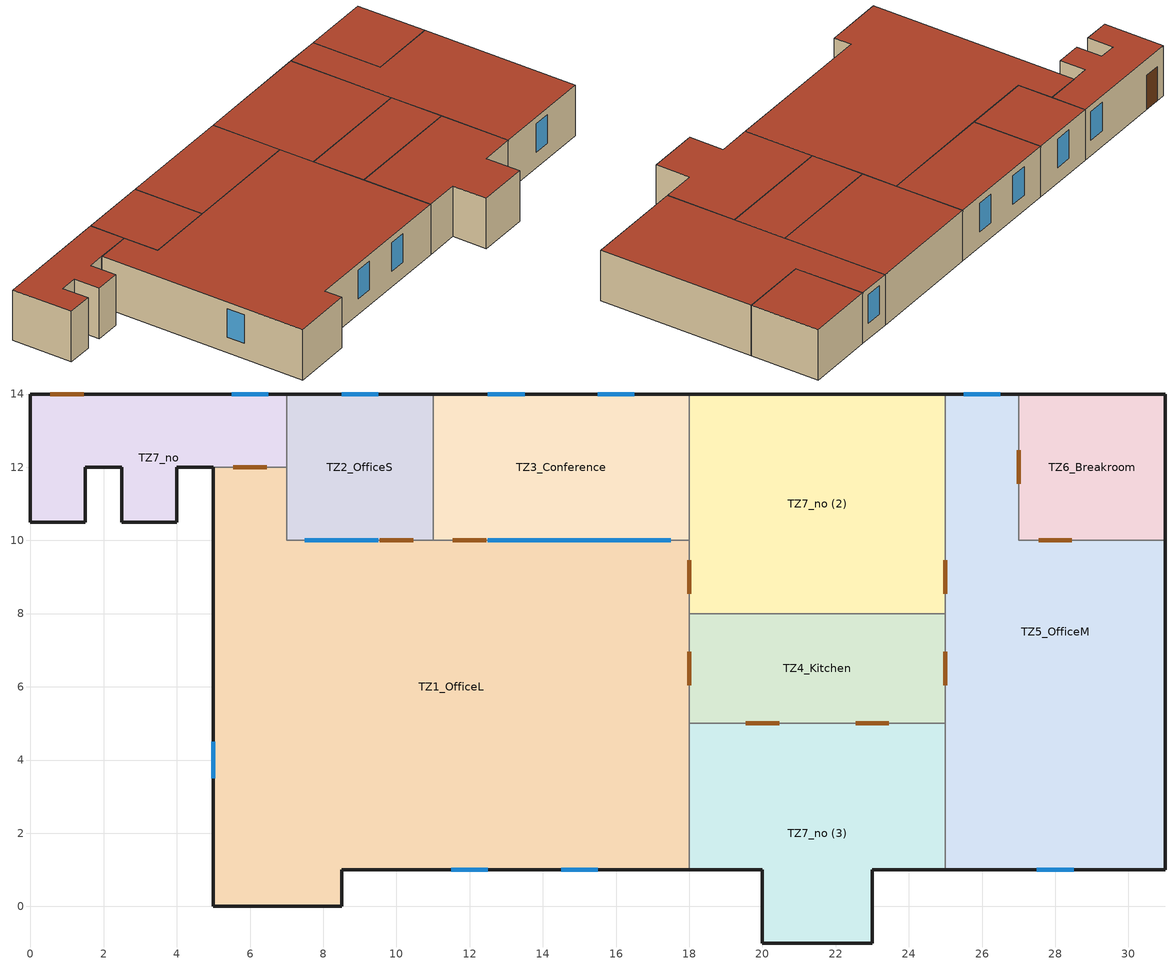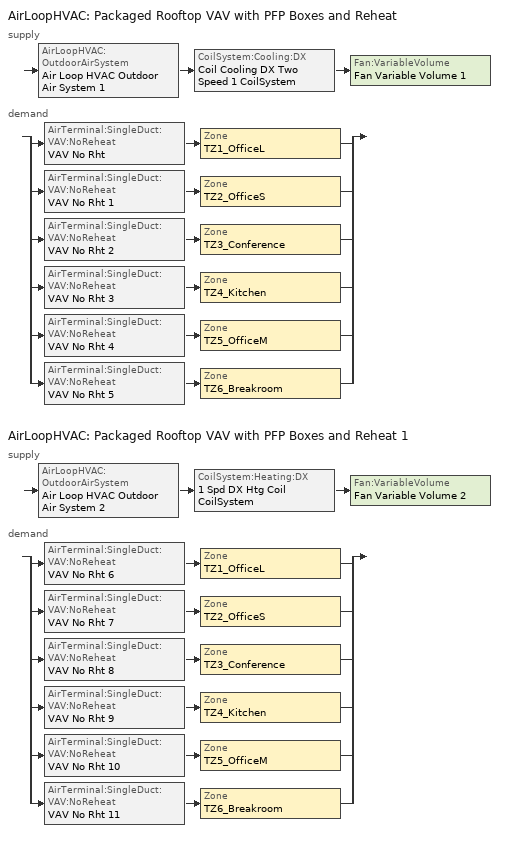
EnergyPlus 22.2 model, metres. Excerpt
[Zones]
TZ1_OfficeL
 floor ground (ExtSlabCarpet 4in ClimateZone 1-8): 5,0 5,12 7,12 7,10 11,10 18,10 18,8 18,5 18,1 8.5,1 8.5,0 z0
 wall outside (ASHRAE 189.1-2009 ExtWall Mass ClimateZone 1): 5,12 5,0 8.5,0 8.5,1 18,1 z0:3
 wall to TZ7_no (Interior Wall): 7,12 5,12 z0:3
 wall to TZ2_OfficeS (Interior Wall): 11,10 7,10 7,12 z0:3
 wall to TZ3_Conference (Interior Wall): 18,10 11,10 z0:3
 wall to TZ7_no (2) (Interior Wall): 18,8 18,10 z0:3
 wall to TZ4_Kitchen (Interior Wall): 18,5 18,8 z0:3
 wall to TZ7_no (3) (Interior Wall): 18,1 18,5 z0:3
 window (ASHRAE 189.1-2009 ExtWindow ClimateZone 1): 5,4.5 5,3.5 / 14.5,1 15.5,1 / 11.5,1 12.5,1 z0.91:2.61
 window inside (Interior Window): 9.5,10 7.5,10 / 17.5,10 12.5,10 z0.01:2.01
 door inside (Interior Door): 6.46,12 5.54,12 / 10.46,10 9.54,10 / 12.46,10 11.54,10 / 18,8.54 18,9.46 / 18,6.04 18,6.96 z0:2.03
 roof outside (ASHRAE 189.1-2009 ExtRoof IEAD ClimateZone 1): 8.5,0 8.5,1 18,1 18,5 18,8 18,10 11,10 7,10 7,12 5,12 5,0 z3
TZ2_OfficeS
 floor ground (ExtSlabCarpet 4in ClimateZone 1-8): 11,14 11,10 7,10 7,12 7,14 z0
 wall outside (ASHRAE 189.1-2009 ExtWall Mass ClimateZone 1): 11,14 7,14 z0:3
 wall to TZ3_Conference (Interior Wall): 11,10 11,14 z0:3
 wall to TZ7_no (Interior Wall): 7,14 7,12 z0:3
 window (ASHRAE 189.1-2009 ExtWindow ClimateZone 1): 9.5,14 8.5,14 z0.91:2.61
 roof outside (ASHRAE 189.1-2009 ExtRoof IEAD ClimateZone 1): 7,14 7,12 7,10 11,10 11,14 z3
TZ3_Conference
 floor ground (ExtSlabCarpet 4in ClimateZone 1-8): 18,14 18,10 11,10 11,14 z0
 wall outside (ASHRAE 189.1-2009 ExtWall Mass ClimateZone 1): 18,14 11,14 z0:3
 wall to TZ7_no (2) (Interior Wall): 18,10 18,14 z0:3
 window (ASHRAE 189.1-2009 ExtWindow ClimateZone 1): 13.5,14 12.5,14 / 16.5,14 15.5,14 z0.91:2.61
 roof outside (ASHRAE 189.1-2009 ExtRoof IEAD ClimateZone 1): 11,14 11,10 18,10 18,14 z3
TZ4_Kitchen
 floor ground (ExtSlabCarpet 4in ClimateZone 1-8): 25,8 25,5 18,5 18,8 z0
 wall to TZ5_OfficeM (Interior Wall): 25,5 25,8 z0:3
 wall to TZ7_no (3) (Interior Wall): 18,5 25,5 z0:3
 wall to TZ7_no (2) (Interior Wall): 25,8 18,8 z0:3
 door inside (Interior Door): 25,6.04 25,6.96 / 19.54,5 20.46,5 / 22.54,5 23.46,5 z0:2.03
 roof outside (ASHRAE 189.1-2009 ExtRoof IEAD ClimateZone 1): 18,8 18,5 25,5 25,8 z3
TZ5_OfficeM
 floor ground (ExtSlabCarpet 4in ClimateZone 1-8): 25,1 25,5 25,8 25,14 27,14 27,10 31,10 31,1 z0
 wall outside (ASHRAE 189.1-2009 ExtWall Mass ClimateZone 1): 25,1 31,1 31,10 / 27,14 25,14 z0:3
 wall to TZ6_Breakroom (Interior Wall): 31,10 27,10 27,14 z0:3
 wall to TZ7_no (3) (Interior Wall): 25,5 25,1 z0:3
 wall to TZ7_no (2) (Interior Wall): 25,14 25,8 z0:3
 window (ASHRAE 189.1-2009 ExtWindow ClimateZone 1): 27.5,1 28.5,1 / 26.5,14 25.5,14 z0.91:2.61
 door inside (Interior Door): 28.46,10 27.54,10 / 25,9.46 25,8.54 / 27,11.54 27,12.46 z0:2.03
 roof outside (ASHRAE 189.1-2009 ExtRoof IEAD ClimateZone 1): 31,1 31,10 27,10 27,14 25,14 25,8 25,5 25,1 z3
TZ6_Breakroom
 floor ground (ExtSlabCarpet 4in ClimateZone 1-8): 27,10 27,14 31,14 31,10 z0
 wall outside (ASHRAE 189.1-2009 ExtWall Mass ClimateZone 1): 31,10 31,14 27,14 z0:3
 roof outside (ASHRAE 189.1-2009 ExtRoof IEAD ClimateZone 1): 31,10 31,14 27,14 27,10 z3
TZ7_no
 floor ground (ExtSlabCarpet 4in ClimateZone 1-8): 2.5,10.5 2.5,12 1.5,12 1.5,10.5 0,10.5 0,14 7,14 7,12 5,12 4,12 4,10.5 z0
 wall outside (ASHRAE 189.1-2009 ExtWall Mass ClimateZone 1): 7,14 0,14 0,10.5 1.5,10.5 1.5,12 2.5,12 2.5,10.5 4,10.5 4,12 5,12 z0:3
 window (ASHRAE 189.1-2009 ExtWindow ClimateZone 1): 6.5,14 5.5,14 z0.91:2.61
 door (Exterior Door): 1.46,14 0.54,14 z0:2.03
 roof outside (ASHRAE 189.1-2009 ExtRoof IEAD ClimateZone 1): 4,10.5 4,12 5,12 7,12 7,14 0,14 0,10.5 1.5,10.5 1.5,12 2.5,12 2.5,10.5 z3
TZ7_no (2)
 floor ground (ExtSlabCarpet 4in ClimateZone 1-8): 25,14 25,8 18,8 18,10 18,14 z0
 wall outside (ASHRAE 189.1-2009 ExtWall Mass ClimateZone 1): 25,14 18,14 z0:3
 roof outside (ASHRAE 189.1-2009 ExtRoof IEAD ClimateZone 1): 18,14 18,10 18,8 25,8 25,14 z3
TZ7_no (3)
 floor ground (ExtSlabCarpet 4in ClimateZone 1-8): 20,-1 20,1 18,1 18,5 25,5 25,1 23,1 23,-1 z0
 wall outside (ASHRAE 189.1-2009 ExtWall Mass ClimateZone 1): 18,1 20,1 20,-1 23,-1 23,1 25,1 z0:3
 roof outside (ASHRAE 189.1-2009 ExtRoof IEAD ClimateZone 1): 23,-1 23,1 25,1 25,5 18,5 18,1 20,1 20,-1 z3
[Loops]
AirLoopHVAC 'Packaged Rooftop VAV with PFP Boxes and Reheat'
 supply: AirLoopHVAC:OutdoorAirSystem 'Air Loop HVAC Outdoor Air System 1' > CoilSystem:Cooling:DX 'Coil Cooling DX Two Speed 1 CoilSystem' > Fan:VariableVolume 'Fan Variable Volume 1'
 demand: split
  | AirTerminal:SingleDuct:VAV:NoReheat 'VAV No Rht' > Zone 'TZ1_OfficeL'
  | AirTerminal:SingleDuct:VAV:NoReheat 'VAV No Rht 1' > Zone 'TZ2_OfficeS'
  | AirTerminal:SingleDuct:VAV:NoReheat 'VAV No Rht 2' > Zone 'TZ3_Conference'
  | AirTerminal:SingleDuct:VAV:NoReheat 'VAV No Rht 3' > Zone 'TZ4_Kitchen'
  | AirTerminal:SingleDuct:VAV:NoReheat 'VAV No Rht 4' > Zone 'TZ5_OfficeM'
  | AirTerminal:SingleDuct:VAV:NoReheat 'VAV No Rht 5' > Zone 'TZ6_Breakroom'
AirLoopHVAC 'Packaged Rooftop VAV with PFP Boxes and Reheat 1'
 supply: AirLoopHVAC:OutdoorAirSystem 'Air Loop HVAC Outdoor Air System 2' > CoilSystem:Heating:DX '1 Spd DX Htg Coil CoilSystem' > Fan:VariableVolume 'Fan Variable Volume 2'
 demand: split
  | AirTerminal:SingleDuct:VAV:NoReheat 'VAV No Rht 6' > Zone 'TZ1_OfficeL'
  | AirTerminal:SingleDuct:VAV:NoReheat 'VAV No Rht 7' > Zone 'TZ2_OfficeS'
  | AirTerminal:SingleDuct:VAV:NoReheat 'VAV No Rht 8' > Zone 'TZ3_Conference'
  | AirTerminal:SingleDuct:VAV:NoReheat 'VAV No Rht 9' > Zone 'TZ4_Kitchen'
  | AirTerminal:SingleDuct:VAV:NoReheat 'VAV No Rht 10' > Zone 'TZ5_OfficeM'
  | AirTerminal:SingleDuct:VAV:NoReheat 'VAV No Rht 11' > Zone 'TZ6_Breakroom'
[Building]
Building 1: North Axis {deg}=-0
[Site:Location]
Mumbai-Shivaji.Intl.AP: Latitude {deg}=39.7653; Longitude {deg}=39.7653; Time Zone {hr}=5.5; Elevation {m}=11.3
[SizingPeriod:DesignDay] Day of Month=21; Dry-Bulb Temperature Range Modifier Type=DefaultMultipliers; Barometric Pressure {Pa}=101189; Rain Indicator=No; Snow Indicator=No; Daylight Saving Time Indicator=No; Begin Environment Reset Mode=FullResetAtBeginEnvironment
Name | Month | Day Type | Maximum Dry-Bulb Temperature {C} | Daily Dry-Bulb Temperature Range {deltaC} | Humidity Condition Type | Wetbulb or DewPoint at Maximum Dry-Bulb {C} | Wind Speed {m/s} | Wind Direction {deg} | Solar Model Indicator | ASHRAE Clear Sky Optical Depth for Beam Irradiance (taub) | ASHRAE Clear Sky Optical Depth for Diffuse Irradiance (taud) | Enthalpy at Maximum Dry-Bulb {J/kg} | Sky Clearness
Mumbai-Shivaji.Intl.AP Ann Clg .4% Condns DB=>MWB | 5 | SummerDesignDay | 36 | 5 | Wetbulb | 22.7 | 3.7 | 300 | ASHRAETau | 0.557 | 1.975
Mumbai-Shivaji.Intl.AP Ann Clg .4% Condns DP=>MDB | 5 | SummerDesignDay | 30 | 5 | Dewpoint | 27.1 | 3.7 | 300 | ASHRAETau | 0.557 | 1.975
Mumbai-Shivaji.Intl.AP Ann Clg .4% Condns Enth=>MDB | 5 | SummerDesignDay | 31.5 | 5 | Enthalpy |  | 3.7 | 300 | ASHRAETau | 0.557 | 1.975 | 90200
Mumbai-Shivaji.Intl.AP Ann Clg .4% Condns WB=>MDB | 5 | SummerDesignDay | 31.2 | 5 | Wetbulb | 28 | 3.7 | 300 | ASHRAETau | 0.557 | 1.975
Mumbai-Shivaji.Intl.AP Ann Clg 1% Condns DB=>MWB | 5 | SummerDesignDay | 35 | 5 | Wetbulb | 23 | 3.7 | 300 | ASHRAETau | 0.557 | 1.975
Mumbai-Shivaji.Intl.AP Ann Clg 1% Condns DP=>MDB | 5 | SummerDesignDay | 29.8 | 5 | Dewpoint | 26.9 | 3.7 | 300 | ASHRAETau | 0.557 | 1.975
Mumbai-Shivaji.Intl.AP Ann Clg 1% Condns Enth=>MDB | 5 | SummerDesignDay | 31.1 | 5 | Enthalpy |  | 3.7 | 300 | ASHRAETau | 0.557 | 1.975 | 88400
Mumbai-Shivaji.Intl.AP Ann Clg 1% Condns WB=>MDB | 5 | SummerDesignDay | 30.8 | 5 | Wetbulb | 27.6 | 3.7 | 300 | ASHRAETau | 0.557 | 1.975
Mumbai-Shivaji.Intl.AP Ann Clg 2% Condns DB=>MWB | 5 | SummerDesignDay | 34.1 | 5 | Wetbulb | 23.4 | 3.7 | 300 | ASHRAETau | 0.557 | 1.975
Mumbai-Shivaji.Intl.AP Ann Clg 2% Condns DP=>MDB | 5 | SummerDesignDay | 29.3 | 5 | Dewpoint | 26.2 | 3.7 | 300 | ASHRAETau | 0.557 | 1.975
Mumbai-Shivaji.Intl.AP Ann Clg 2% Condns Enth=>MDB | 5 | SummerDesignDay | 30.8 | 5 | Enthalpy |  | 3.7 | 300 | ASHRAETau | 0.557 | 1.975 | 86800
Mumbai-Shivaji.Intl.AP Ann Clg 2% Condns WB=>MDB | 5 | SummerDesignDay | 30.5 | 5 | Wetbulb | 27.2 | 3.7 | 300 | ASHRAETau | 0.557 | 1.975
Mumbai-Shivaji.Intl.AP Ann Htg 99% Condns DB | 1 | WinterDesignDay | 18.8 | 0 | Wetbulb | 18.8 | 0.6 | 50 | ASHRAEClearSky |  |  |  | 0
Mumbai-Shivaji.Intl.AP Ann Htg 99.6% Condns DB | 1 | WinterDesignDay | 17.2 | 0 | Wetbulb | 17.2 | 0.6 | 50 | ASHRAEClearSky |  |  |  | 0
Mumbai-Shivaji.Intl.AP Ann Htg Wind 99% Condns WS=>MCDB | 1 | WinterDesignDay | 27.5 | 0 | Wetbulb | 27.5 | 5.9 | 50 | ASHRAEClearSky |  |  |  | 0
Mumbai-Shivaji.Intl.AP Ann Htg Wind 99.6% Condns WS=>MCDB | 1 | WinterDesignDay | 26.9 | 0 | Wetbulb | 26.9 | 6.3 | 50 | ASHRAEClearSky |  |  |  | 0
Mumbai-Shivaji.Intl.AP Ann Hum_n 99% Condns DP=>MCDB | 1 | WinterDesignDay | 26.7 | 0 | Dewpoint | 7.9 | 0.6 | 50 | ASHRAEClearSky |  |  |  | 0
Mumbai-Shivaji.Intl.AP Ann Hum_n 99.6% Condns DP=>MCDB | 1 | WinterDesignDay | 26.1 | 0 | Dewpoint | 5.8 | 0.6 | 50 | ASHRAEClearSky |  |  |  | 0
Mumbai-Shivaji.Intl.AP April .4% Condns DB=>MCWB | 4 | SummerDesignDay | 36.9 | 7 | Wetbulb | 23.5 | 2.6 | 300 | ASHRAETau | 0.548 | 1.957
Mumbai-Shivaji.Intl.AP April .4% Condns WB=>MCDB | 4 | SummerDesignDay | 32.4 | 7 | Wetbulb | 27.9 | 2.6 | 300 | ASHRAETau | 0.548 | 1.957
Mumbai-Shivaji.Intl.AP April 2% Condns DB=>MCWB | 4 | SummerDesignDay | 35 | 7 | Wetbulb | 23.9 | 2.6 | 300 | ASHRAETau | 0.548 | 1.957
Mumbai-Shivaji.Intl.AP April 2% Condns WB=>MCDB | 4 | SummerDesignDay | 31.2 | 7 | Wetbulb | 27 | 2.6 | 300 | ASHRAETau | 0.548 | 1.957
Mumbai-Shivaji.Intl.AP April 5% Condns DB=>MCWB | 4 | SummerDesignDay | 33.9 | 8.7 | Wetbulb | 24.2 | 2.6 | 300 | ASHRAETau | 0.548 | 1.957
Mumbai-Shivaji.Intl.AP August .4% Condns DB=>MCWB | 8 | SummerDesignDay | 32.1 | 3.7 | Wetbulb | 26.2 | 3.9 | 300 | ASHRAETau | 0.629 | 1.845
Mumbai-Shivaji.Intl.AP August .4% Condns WB=>MCDB | 8 | SummerDesignDay | 29.5 | 3.7 | Wetbulb | 27.5 | 3.9 | 300 | ASHRAETau | 0.629 | 1.845
Mumbai-Shivaji.Intl.AP August 2% Condns DB=>MCWB | 8 | SummerDesignDay | 31.1 | 3.7 | Wetbulb | 26 | 3.9 | 300 | ASHRAETau | 0.629 | 1.845
Mumbai-Shivaji.Intl.AP August 2% Condns WB=>MCDB | 8 | SummerDesignDay | 29.1 | 3.7 | Wetbulb | 26.9 | 3.9 | 300 | ASHRAETau | 0.629 | 1.845
Mumbai-Shivaji.Intl.AP August 5% Condns DB=>MCWB | 8 | SummerDesignDay | 30.2 | 4.4 | Wetbulb | 25.8 | 3.9 | 300 | ASHRAETau | 0.629 | 1.845
Mumbai-Shivaji.Intl.AP December .4% Condns DB=>MCWB | 12 | SummerDesignDay | 34.8 | 10.6 | Wetbulb | 21.4 | 2 | 300 | ASHRAETau | 0.492 | 2.05
Mumbai-Shivaji.Intl.AP December .4% Condns WB=>MCDB | 12 | SummerDesignDay | 29.9 | 10.6 | Wetbulb | 25.3 | 2 | 300 | ASHRAETau | 0.492 | 2.05
Mumbai-Shivaji.Intl.AP December 2% Condns DB=>MCWB | 12 | SummerDesignDay | 33.2 | 10.6 | Wetbulb | 21.2 | 2 | 300 | ASHRAETau | 0.492 | 2.05
Mumbai-Shivaji.Intl.AP December 2% Condns WB=>MCDB | 12 | SummerDesignDay | 29.5 | 10.6 | Wetbulb | 24.2 | 2 | 300 | ASHRAETau | 0.492 | 2.05
Mumbai-Shivaji.Intl.AP December 5% Condns DB=>MCWB | 12 | SummerDesignDay | 32.2 | 11.2 | Wetbulb | 21 | 2 | 300 | ASHRAETau | 0.492 | 2.05
Mumbai-Shivaji.Intl.AP February .4% Condns DB=>MCWB | 2 | SummerDesignDay | 36.2 | 10.3 | Wetbulb | 21.4 | 2.1 | 300 | ASHRAETau | 0.452 | 2.156
Mumbai-Shivaji.Intl.AP February .4% Condns WB=>MCDB | 2 | SummerDesignDay | 30.2 | 10.3 | Wetbulb | 24.5 | 2.1 | 300 | ASHRAETau | 0.452 | 2.156
Mumbai-Shivaji.Intl.AP February 2% Condns DB=>MCWB | 2 | SummerDesignDay | 34.2 | 10.3 | Wetbulb | 21.1 | 2.1 | 300 | ASHRAETau | 0.452 | 2.156
Mumbai-Shivaji.Intl.AP February 2% Condns WB=>MCDB | 2 | SummerDesignDay | 29.1 | 10.3 | Wetbulb | 23.4 | 2.1 | 300 | ASHRAETau | 0.452 | 2.156
Mumbai-Shivaji.Intl.AP February 5% Condns DB=>MCWB | 2 | SummerDesignDay | 32.8 | 12.3 | Wetbulb | 21 | 2.1 | 300 | ASHRAETau | 0.452 | 2.156
Mumbai-Shivaji.Intl.AP January .4% Condns DB=>MCWB | 1 | SummerDesignDay | 34 | 10.7 | Wetbulb | 21 | 2 | 300 | ASHRAETau | 0.453 | 2.143
Mumbai-Shivaji.Intl.AP January .4% Condns WB=>MCDB | 1 | SummerDesignDay | 29.1 | 10.7 | Wetbulb | 24.3 | 2 | 300 | ASHRAETau | 0.453 | 2.143
Mumbai-Shivaji.Intl.AP January 2% Condns DB=>MCWB | 1 | SummerDesignDay | 32.3 | 10.7 | Wetbulb | 20.4 | 2 | 300 | ASHRAETau | 0.453 | 2.143
Mumbai-Shivaji.Intl.AP January 2% Condns WB=>MCDB | 1 | SummerDesignDay | 28.7 | 10.7 | Wetbulb | 22.7 | 2 | 300 | ASHRAETau | 0.453 | 2.143
Mumbai-Shivaji.Intl.AP January 5% Condns DB=>MCWB | 1 | SummerDesignDay | 31.2 | 11.5 | Wetbulb | 20.2 | 2 | 300 | ASHRAETau | 0.453 | 2.143
Mumbai-Shivaji.Intl.AP July .4% Condns DB=>MCWB | 7 | SummerDesignDay | 32.1 | 3.8 | Wetbulb | 26.4 | 4.2 | 300 | ASHRAETau | 0.689 | 1.717
Mumbai-Shivaji.Intl.AP July .4% Condns WB=>MCDB | 7 | SummerDesignDay | 29.6 | 3.8 | Wetbulb | 27.8 | 4.2 | 300 | ASHRAETau | 0.689 | 1.717
Mumbai-Shivaji.Intl.AP July 2% Condns DB=>MCWB | 7 | SummerDesignDay | 31.2 | 3.8 | Wetbulb | 26.4 | 4.2 | 300 | ASHRAETau | 0.689 | 1.717
Mumbai-Shivaji.Intl.AP July 2% Condns WB=>MCDB | 7 | SummerDesignDay | 29.4 | 3.8 | Wetbulb | 27.3 | 4.2 | 300 | ASHRAETau | 0.689 | 1.717
Mumbai-Shivaji.Intl.AP July 5% Condns DB=>MCWB | 7 | SummerDesignDay | 30.8 | 4.5 | Wetbulb | 26.4 | 4.2 | 300 | ASHRAETau | 0.689 | 1.717
Mumbai-Shivaji.Intl.AP June .4% Condns DB=>MCWB | 6 | SummerDesignDay | 34.8 | 4.5 | Wetbulb | 27.1 | 3.7 | 300 | ASHRAETau | 0.664 | 1.765
Mumbai-Shivaji.Intl.AP June .4% Condns WB=>MCDB | 6 | SummerDesignDay | 31.6 | 4.5 | Wetbulb | 28.5 | 3.7 | 300 | ASHRAETau | 0.664 | 1.765
Mumbai-Shivaji.Intl.AP June 2% Condns DB=>MCWB | 6 | SummerDesignDay | 33.4 | 4.5 | Wetbulb | 26.5 | 3.7 | 300 | ASHRAETau | 0.664 | 1.765
Mumbai-Shivaji.Intl.AP June 2% Condns WB=>MCDB | 6 | SummerDesignDay | 31.2 | 4.5 | Wetbulb | 27.9 | 3.7 | 300 | ASHRAETau | 0.664 | 1.765
Mumbai-Shivaji.Intl.AP June 5% Condns DB=>MCWB | 6 | SummerDesignDay | 32.9 | 5.2 | Wetbulb | 26.5 | 3.7 | 300 | ASHRAETau | 0.664 | 1.765
Mumbai-Shivaji.Intl.AP March .4% Condns DB=>MCWB | 3 | SummerDesignDay | 37.9 | 9.1 | Wetbulb | 21.6 | 2.4 | 300 | ASHRAETau | 0.507 | 2.022
Mumbai-Shivaji.Intl.AP March .4% Condns WB=>MCDB | 3 | SummerDesignDay | 31 | 9.1 | Wetbulb | 27.1 | 2.4 | 300 | ASHRAETau | 0.507 | 2.022
Mumbai-Shivaji.Intl.AP March 2% Condns DB=>MCWB | 3 | SummerDesignDay | 35.8 | 9.1 | Wetbulb | 21.6 | 2.4 | 300 | ASHRAETau | 0.507 | 2.022
Mumbai-Shivaji.Intl.AP March 2% Condns WB=>MCDB | 3 | SummerDesignDay | 30 | 9.1 | Wetbulb | 26 | 2.4 | 300 | ASHRAETau | 0.507 | 2.022
Mumbai-Shivaji.Intl.AP March 5% Condns DB=>MCWB | 3 | SummerDesignDay | 34 | 11.4 | Wetbulb | 21.8 | 2.4 | 300 | ASHRAETau | 0.507 | 2.022
Mumbai-Shivaji.Intl.AP May .4% Condns DB=>MCWB | 5 | SummerDesignDay | 35.1 | 5 | Wetbulb | 25.7 | 3.2 | 300 | ASHRAETau | 0.557 | 1.975
Mumbai-Shivaji.Intl.AP May .4% Condns WB=>MCDB | 5 | SummerDesignDay | 32.6 | 5 | Wetbulb | 28.4 | 3.2 | 300 | ASHRAETau | 0.557 | 1.975
Mumbai-Shivaji.Intl.AP May 2% Condns DB=>MCWB | 5 | SummerDesignDay | 33.9 | 5 | Wetbulb | 26.4 | 3.2 | 300 | ASHRAETau | 0.557 | 1.975
[Material] Thermal Absorptance=0.9
Name | Roughness | Thickness {m} | Conductivity {W/m-K} | Density {kg/m3} | Specific Heat {J/kg-K} | Solar Absorptance | Visible Absorptance
1/2IN Gypsum | Smooth | 0.0127 | 0.16 | 784.9 | 830 | 0.4 | 0.4
1IN Stucco | Smooth | 0.0253 | 0.6918 | 1858 | 837 | 0.92 | 0.92
8IN Concrete HW | MediumRough | 0.2033 | 1.7296 | 2243 | 837 | 0.65 | 0.65
F08 Metal surface | Smooth | 0.0008 | 45.28 | 7824 | 500 | 0.7 | 0.7
G01a 19mm gypsum board | MediumSmooth | 0.019 | 0.16 | 800 | 1090 | 0.4 | 0.4
G05 25mm wood | MediumSmooth | 0.0254 | 0.15 | 608 | 1630 | 0.5 | 0.5
I01 25mm insulation board | MediumRough | 0.0254 | 0.03 | 43 | 1210 | 0.6 | 0.6
MAT-CC05 4 HW CONCRETE | Rough | 0.1016 | 1.311 | 2240 | 836.8 | 0.85 | 0.85
Metal Decking | MediumSmooth | 0.0015 | 45.006 | 7680 | 418.4 | 0.6 | 0.6
Roof Insulation [18] | MediumRough | 0.1693 | 0.049 | 265 | 836.8 | 0.7 | 0.7
Roof Membrane | VeryRough | 0.0095 | 0.16 | 1121.29 | 1460 | 0.7 | 0.7
Wall Insulation [31] | MediumRough | 0.0337 | 0.0432 | 91 | 837 | 0.5 | 0.5
[Material:NoMass]
CP02 CARPET PAD: Roughness=Smooth; Thermal Resistance {m2-K/W}=0.1; Thermal Absorptance=0.9; Solar Absorptance=0.8; Visible Absorptance=0.8
[Material:AirGap]
F04 Wall air space resistance: Thermal Resistance {m2-K/W}=0.15
[WindowMaterial:Glazing] Optical Data Type=SpectralAverage; Thickness {m}=0.003; Back Side Solar Reflectance at Normal Incidence=0; Back Side Visible Reflectance at Normal Incidence=0; Infrared Transmittance at Normal Incidence=0; Dirt Correction Factor for Solar and Visible Transmittance=1; Solar Diffusing=No
Name | Solar Transmittance at Normal Incidence | Front Side Solar Reflectance at Normal Incidence | Visible Transmittance at Normal Incidence | Front Side Visible Reflectance at Normal Incidence | Front Side Infrared Hemispherical Emissivity | Back Side Infrared Hemispherical Emissivity | Conductivity {W/m-K}
Clear 3mm | 0.837 | 0.075 | 0.898 | 0.081 | 0.84 | 0.84 | 0.9
Theoretical Glass [167] | 0.2374 | 0.7126 | 0.2512 | 0.6988 | 0.985 | 0.985 | 2.1073
[Construction]
ASHRAE 189.1-2009 ExtRoof IEAD ClimateZone 1: Roof Membrane, Roof Insulation [18], Metal Decking
ASHRAE 189.1-2009 ExtWall Mass ClimateZone 1: 1IN Stucco, 8IN Concrete HW, Wall Insulation [31], 1/2IN Gypsum
ASHRAE 189.1-2009 ExtWindow ClimateZone 1: Theoretical Glass [167]
Exterior Door: F08 Metal surface, I01 25mm insulation board
ExtSlabCarpet 4in ClimateZone 1-8: MAT-CC05 4 HW CONCRETE, CP02 CARPET PAD
Interior Door: G05 25mm wood
Interior Wall: G01a 19mm gypsum board, F04 Wall air space resistance, G01a 19mm gypsum board
Interior Window: Clear 3mm
[Space]
Name | Zone | Space Type
Space OfficeL | TZ1_OfficeL | SpaceType-OfficeL
Space OfficeS | TZ2_OfficeS | SpaceType-OfficeS
Space Conference | TZ3_Conference | SpaceType-Conference
Space Kitchen | TZ4_Kitchen | SpaceType-BreakRoom
Space OfficeM | TZ5_OfficeM | SpaceType-OfficeM
Space BreakRoom | TZ6_Breakroom | SpaceType-BreakRoom
Space no hvac 1 | TZ7_no | SpaceType-Corridor
Space no hvac 2 | TZ7_no (2) | SpaceType-Corridor
Space no hvac 3 | TZ7_no (3) | SpaceType-Corridor
[SpaceList]
SpaceType-OfficeL: Space OfficeL
SpaceType-OfficeS: Space OfficeS
SpaceType-Conference: Space Conference
SpaceType-BreakRoom: Space Kitchen, Space BreakRoom
SpaceType-OfficeM: Space OfficeM
SpaceType-Corridor: Space no hvac 1, Space no hvac 3, Space no hvac 2
[Zone] Multiplier=1; Part of Total Floor Area=Yes
TZ1_OfficeL; TZ2_OfficeS; TZ3_Conference; TZ4_Kitchen; TZ5_OfficeM; TZ6_Breakroom; TZ7_no; TZ7_no (2); TZ7_no (3)
[People] Number of People Calculation Method=People; Fraction Radiant=0.3; Activity Level Schedule=Office Activity
Name | Zone or ZoneList or Space or SpaceList | Number of People Schedule | Number of People
People OfficeL | SpaceType-OfficeL | sch_occ_1 | 20
People OfficeS | SpaceType-OfficeS | sch_occ_2 | 20
People Conference | SpaceType-Conference | sch_occ_3 | 20
People Lounge | SpaceType-BreakRoom | sch_occ_4 | 20
People OfficeM | SpaceType-OfficeM | sch_occ_5 | 20
People 1 | SpaceType-Corridor | Office Work Occ | 0
[Lights] Schedule=Office Bldg Light; Design Level Calculation Method=Watts/Area
Name | Zone or ZoneList or Space or SpaceList | Watts per Zone Floor Area {W/m2}
189.1-2009 - Office - ClosedOffice - CZ4-8 Lights | SpaceType-OfficeL | 10.6563
189.1-2009 - Office - ClosedOffice - CZ4-8 Lights 2 | SpaceType-OfficeS | 10.6563
189.1-2009 - Office - Conference - CZ4-8 Lights | SpaceType-Conference | 12.5938
189.1-2009 - Office - BreakRoom - CZ4-8 Lights | SpaceType-BreakRoom | 11.625
189.1-2009 - Office - ClosedOffice - CZ4-8 Lights 1 | SpaceType-OfficeM | 10.6563
189.1-2009 - Office - Corridor - CZ4-8 Lights | SpaceType-Corridor | 4.84376
[ElectricEquipment] Schedule=Office Bldg Equip
Name | Zone or ZoneList or Space or SpaceList | Design Level Calculation Method | Watts per Person {W/person} | Fraction Radiant | Design Level {W} | Watts per Zone Floor Area {W/m2}
189.1-2009 - Office - ClosedOffice - CZ4-8 Electric Equipment | SpaceType-OfficeL | Watts/Person | 200 | 0.3
Electric Equipment 4 | SpaceType-OfficeL | EquipmentLevel |  | 0.3 | 200
189.1-2009 - Office - ClosedOffice - CZ4-8 Electric Equipment 2 | SpaceType-OfficeS | Watts/Person | 200 | 0.3
Electric Equipment 6 | SpaceType-OfficeS | EquipmentLevel |  | 0.3 | 200
189.1-2009 - Office - Conference - CZ4-8 Electric Equipment | SpaceType-Conference | Watts/Person | 100 | 0.3
Electric Equipment 2 | SpaceType-Conference | EquipmentLevel |  | 0.3 | 200
189.1-2009 - Office - BreakRoom - CZ4-8 Electric Equipment | SpaceType-BreakRoom | Watts/Person | 50 | 0.3
Electric Equipment 1 | SpaceType-BreakRoom | EquipmentLevel |  | 0.3 | 200
189.1-2009 - Office - ClosedOffice - CZ4-8 Electric Equipment 1 | SpaceType-OfficeM | Watts/Person | 200 | 0.3
Electric Equipment 5 | SpaceType-OfficeM | EquipmentLevel |  | 0.3 | 200
189.1-2009 - Office - Corridor - CZ4-8 Electric Equipment | SpaceType-Corridor | Watts/Area |  |  |  | 0
[ZoneInfiltration:DesignFlowRate] Schedule=Office Infil Quarter On; Design Flow Rate Calculation Method=Flow/ExteriorArea; Flow Rate per Exterior Surface Area {m3/s-m2}=0.000226568
Name | Zone or ZoneList or Space or SpaceList
189.1-2009 - Office - ClosedOffice - CZ4-8 Infiltration | SpaceType-OfficeL
189.1-2009 - Office - ClosedOffice - CZ4-8 Infiltration 2 | SpaceType-OfficeS
189.1-2009 - Office - Conference - CZ4-8 Infiltration | SpaceType-Conference
189.1-2009 - Office - BreakRoom - CZ4-8 Infiltration | SpaceType-BreakRoom
189.1-2009 - Office - ClosedOffice - CZ4-8 Infiltration 1 | SpaceType-OfficeM
189.1-2009 - Office - Corridor - CZ4-8 Infiltration | SpaceType-Corridor
[DesignSpecification:OutdoorAir] Outdoor Air Method=Sum; Outdoor Air Flow per Zone Floor Area {m3/s-m2}=0; Outdoor Air Flow per Zone {m3/s}=0; Outdoor Air Flow Air Changes per Hour {1/hr}=0
Name | Outdoor Air Flow per Person {m3/s-person}
189.1-2009 - Office - ClosedOffice - CZ4-8 Ventilation; 189.1-2009 - Office - Conference - CZ4-8 Ventilation | 0.00943895
189.1-2009 - Office - BreakRoom - CZ4-8 Ventilation | 0.00707921
[DesignSpecification:OutdoorAir:SpaceList]
Name | Space 1 | Space 1 Design Specification Outdoor Air Object
TZ1_OfficeL DSOA Space List | Space OfficeL | 189.1-2009 - Office - ClosedOffice - CZ4-8 Ventilation
TZ2_OfficeS DSOA Space List | Space OfficeS | 189.1-2009 - Office - ClosedOffice - CZ4-8 Ventilation
TZ3_Conference DSOA Space List | Space Conference | 189.1-2009 - Office - Conference - CZ4-8 Ventilation
TZ4_Kitchen DSOA Space List | Space Kitchen | 189.1-2009 - Office - BreakRoom - CZ4-8 Ventilation
TZ5_OfficeM DSOA Space List | Space OfficeM | 189.1-2009 - Office - ClosedOffice - CZ4-8 Ventilation
TZ6_Breakroom DSOA Space List | Space BreakRoom | 189.1-2009 - Office - BreakRoom - CZ4-8 Ventilation
[Sizing:Zone] Zone Cooling Design Supply Air Temperature Input Method=SupplyAirTemperature; Zone Cooling Design Supply Air Temperature {C}=14; Zone Cooling Design Supply Air Temperature Difference {deltaC}=11.11; Zone Heating Design Supply Air Temperature Input Method=SupplyAirTemperature; Zone Heating Design Supply Air Temperature {C}=40; Zone Heating Design Supply Air Temperature Difference {deltaC}=11.11; Zone Cooling Design Supply Air Humidity Ratio {kgWater/kgDryAir}=0.0085; Zone Heating Design Supply Air Humidity Ratio {kgWater/kgDryAir}=0.008; Cooling Design Air Flow Method=DesignDay; Cooling Design Air Flow Rate {m3/s}=0; Cooling Minimum Air Flow per Zone Floor Area {m3/s-m2}=0.000762; Cooling Minimum Air Flow {m3/s}=0; Cooling Minimum Air Flow Fraction=0; Heating Design Air Flow Method=DesignDay; Heating Design Air Flow Rate {m3/s}=0; Heating Maximum Air Flow per Zone Floor Area {m3/s-m2}=0.002032; Heating Maximum Air Flow {m3/s}=0.141576; Heating Maximum Air Flow Fraction=0.3; Account for Dedicated Outdoor Air System=No; Zone Load Sizing Method=Sensible Load Only No Latent Load; Zone Latent Cooling Design Supply Air Humidity Ratio Input Method=HumidityRatioDifference; Zone Cooling Design Supply Air Humidity Ratio Difference {kgWater/kgDryAir}=0.005; Zone Latent Heating Design Supply Air Humidity Ratio Input Method=HumidityRatioDifference; Zone Humidification Design Supply Air Humidity Ratio Difference {kgWater/kgDryAir}=0.005
Name | Design Specification Outdoor Air Object
TZ1_OfficeL | TZ1_OfficeL DSOA Space List
TZ2_OfficeS | TZ2_OfficeS DSOA Space List
TZ3_Conference | TZ3_Conference DSOA Space List
TZ4_Kitchen | TZ4_Kitchen DSOA Space List
TZ5_OfficeM | TZ5_OfficeM DSOA Space List
TZ6_Breakroom | TZ6_Breakroom DSOA Space List
[Sizing:System] Type of Load to Size On=Sensible; Design Outdoor Air Flow Rate {m3/s}=Autosize; Central Heating Maximum System Air Flow Ratio=0.3; Preheat Design Temperature {C}=7; Preheat Design Humidity Ratio {kgWater/kgDryAir}=0.008; Precool Design Temperature {C}=12.8; Precool Design Humidity Ratio {kgWater/kgDryAir}=0.008; Central Cooling Design Supply Air Temperature {C}=12.8; Central Heating Design Supply Air Temperature {C}=16.7; Type of Zone Sum to Use=NonCoincident; 100% Outdoor Air in Cooling=Yes; 100% Outdoor Air in Heating=Yes; Central Cooling Design Supply Air Humidity Ratio {kgWater/kgDryAir}=0.0085; Central Heating Design Supply Air Humidity Ratio {kgWater/kgDryAir}=0.008; Cooling Supply Air Flow Rate Method=DesignDay; Cooling Supply Air Flow Rate {m3/s}=0; Cooling Supply Air Flow Rate Per Floor Area {m3/s-m2}=0.00996765; Cooling Fraction of Autosized Cooling Supply Air Flow Rate=1; Cooling Supply Air Flow Rate Per Unit Cooling Capacity {m3/s-W}=3.94755e-05; Heating Supply Air Flow Rate Method=DesignDay; Heating Supply Air Flow Rate {m3/s}=0; Heating Supply Air Flow Rate Per Floor Area {m3/s-m2}=0.00996765; Heating Fraction of Autosized Heating Supply Air Flow Rate=1; Heating Fraction of Autosized Cooling Supply Air Flow Rate=1; Heating Supply Air Flow Rate Per Unit Heating Capacity {m3/s-W}=3.15882e-05; System Outdoor Air Method=ZoneSum; Zone Maximum Outdoor Air Fraction=1; Cooling Design Capacity Method=CoolingDesignCapacity; Cooling Design Capacity {W}=Autosize; Cooling Design Capacity Per Floor Area {W/m2}=234.7; Fraction of Autosized Cooling Design Capacity=1; Heating Design Capacity Method=HeatingDesignCapacity; Heating Design Capacity {W}=Autosize; Heating Design Capacity Per Floor Area {W/m2}=157; Fraction of Autosized Heating Design Capacity=1; Central Cooling Capacity Control Method=OnOff; Occupant Diversity=Autosize
Packaged Rooftop VAV with PFP Boxes and Reheat; Packaged Rooftop VAV with PFP Boxes and Reheat 1
[ZoneControl:Thermostat] Temperature Difference Between Cutout And Setpoint {deltaC}=0
Name | Zone or ZoneList | Control Type Schedule | Control 1
TZ1_OfficeL Thermostat | TZ1_OfficeL | TZ1_OfficeL Thermostat Schedule | Thermostat Setpoint Dual Setpoint 1
TZ2_OfficeS Thermostat | TZ2_OfficeS | TZ2_OfficeS Thermostat Schedule | Thermostat Setpoint Dual Setpoint 2
TZ3_Conference Thermostat | TZ3_Conference | TZ3_Conference Thermostat Schedule | Thermostat Setpoint Dual Setpoint 3
TZ4_Kitchen Thermostat | TZ4_Kitchen | TZ4_Kitchen Thermostat Schedule | Thermostat Setpoint Dual Setpoint 4
TZ5_OfficeM Thermostat | TZ5_OfficeM | TZ5_OfficeM Thermostat Schedule | Thermostat Setpoint Dual Setpoint 5
TZ6_Breakroom Thermostat | TZ6_Breakroom | TZ6_Breakroom Thermostat Schedule | Thermostat Setpoint Dual Setpoint 6
[ThermostatSetpoint:DualSetpoint]
Name | Heating Setpoint Temperature Schedule | Cooling Setpoint Temperature Schedule
Thermostat Setpoint Dual Setpoint 1 | sch_htg_1 | sch_clg_1
Thermostat Setpoint Dual Setpoint 2 | sch_htg_2 | sch_clg_2
Thermostat Setpoint Dual Setpoint 3 | sch_htg_3 | sch_clg_3
Thermostat Setpoint Dual Setpoint 4 | sch_htg_4 | sch_clg_4
Thermostat Setpoint Dual Setpoint 5 | sch_htg_5 | sch_clg_5
Thermostat Setpoint Dual Setpoint 6 | sch_htg_6 | sch_clg_6
[AirTerminal:SingleDuct:VAV:NoReheat] Availability Schedule=Always On Discrete hvac_library; Maximum Air Flow Rate {m3/s}=Autosize; Zone Minimum Air Flow Input Method=Constant; Constant Minimum Air Flow Fraction=0.3; Fixed Minimum Air Flow Rate {m3/s}=Autosize
VAV No Rht; VAV No Rht 6; VAV No Rht 1; VAV No Rht 7; VAV No Rht 2; VAV No Rht 8; VAV No Rht 3; VAV No Rht 9; VAV No Rht 4; VAV No Rht 10; VAV No Rht 5; VAV No Rht 11
[Zone equipment]
TZ1_OfficeL: VAV No Rht, VAV No Rht 6
TZ2_OfficeS: VAV No Rht 1, VAV No Rht 7
TZ3_Conference: VAV No Rht 2, VAV No Rht 8
TZ4_Kitchen: VAV No Rht 3, VAV No Rht 9
TZ5_OfficeM: VAV No Rht 4, VAV No Rht 10
TZ6_Breakroom: VAV No Rht 5, VAV No Rht 11
[Fan:VariableVolume] Fan Total Efficiency=0.6045; Pressure Rise {Pa}=500; Maximum Flow Rate {m3/s}=AutoSize; Fan Power Minimum Flow Rate Input Method=FixedFlowRate; Fan Power Minimum Flow Fraction=0; Fan Power Minimum Air Flow Rate {m3/s}=0; Motor Efficiency=0.93; Motor In Airstream Fraction=1; Fan Power Coefficient 1=0.0407599; Fan Power Coefficient 2=0.088045; Fan Power Coefficient 3=-0.0729261; Fan Power Coefficient 4=0.94374; Fan Power Coefficient 5=0
Name | Availability Schedule
Fan Variable Volume 1 | HVAC Availabilitiy Schedule cooling
Fan Variable Volume 2 | HVAC Availabilitiy Schedule heating
[Coil:Cooling:DX:TwoSpeed]
Coil Cooling DX Two Speed 1: Availability Schedule=Always On Discrete; High Speed Gross Rated Total Cooling Capacity {W}=Autosize; High Speed Rated Sensible Heat Ratio=Autosize; High Speed Gross Rated Cooling COP {W/W}=4; High Speed Rated Air Flow Rate {m3/s}=Autosize; Unit Internal Static Air Pressure {Pa}=773.3; Total Cooling Capacity Function of Temperature Curve=Curve Biquadratic 1; Total Cooling Capacity Function of Flow Fraction Curve=Curve Quadratic 1; Energy Input Ratio Function of Temperature Curve=Curve Biquadratic 2; Energy Input Ratio Function of Flow Fraction Curve=Curve Quadratic 2; Part Load Fraction Correlation Curve=Curve Quadratic 3; Low Speed Gross Rated Total Cooling Capacity {W}=Autosize; Low Speed Gross Rated Sensible Heat Ratio=Autosize; Low Speed Gross Rated Cooling COP {W/W}=4; Low Speed Rated Air Flow Rate {m3/s}=Autosize; Low Speed Total Cooling Capacity Function of Temperature Curve=Curve Biquadratic 3; Low Speed Energy Input Ratio Function of Temperature Curve=Curve Biquadratic 4; Condenser Type=AirCooled; Minimum Outdoor Dry-Bulb Temperature for Compressor Operation {C}=-25; High Speed Evaporative Condenser Effectiveness=0.9; High Speed Evaporative Condenser Air Flow Rate {m3/s}=Autosize; High Speed Evaporative Condenser Pump Rated Power Consumption {W}=Autosize; Low Speed Evaporative Condenser Effectiveness=0.9; Low Speed Evaporative Condenser Air Flow Rate {m3/s}=Autosize; Low Speed Evaporative Condenser Pump Rated Power Consumption {W}=Autosize; Basin Heater Capacity {W/K}=0; Basin Heater Setpoint Temperature {C}=2
[Coil:Heating:DX:SingleSpeed]
1 Spd DX Htg Coil: Availability Schedule=Always On Discrete hvac_library; Gross Rated Heating Capacity {W}=Autosize; Gross Rated Heating COP {W/W}=5; Rated Air Flow Rate {m3/s}=Autosize; 2017 Rated Supply Fan Power Per Volume Flow Rate {W/(m3/s)}=773.3; 2023 Rated Supply Fan Power Per Volume Flow Rate {W/(m3/s)}=934.4; Heating Capacity Function of Temperature Curve=OS:Curve:Biquadratic 7; Heating Capacity Function of Flow Fraction Curve=OS:Curve:Quadratic 8; Energy Input Ratio Function of Temperature Curve=OS:Curve:Biquadratic 8; Energy Input Ratio Function of Flow Fraction Curve=OS:Curve:Quadratic 9; Part Load Fraction Correlation Curve=OS:Curve:Quadratic 10; Minimum Outdoor Dry-Bulb Temperature for Compressor Operation {C}=-8; Maximum Outdoor Dry-Bulb Temperature for Defrost Operation {C}=5; Crankcase Heater Capacity {W}=0; Maximum Outdoor Dry-Bulb Temperature for Crankcase Heater Operation {C}=10; Defrost Strategy=Resistive; Defrost Control=Timed; Defrost Time Period Fraction=0.166667; Resistive Defrost Heater Capacity {W}=2000
[CoilSystem:Cooling:DX]
Coil Cooling DX Two Speed 1 CoilSystem: Availability Schedule=Always On Discrete; Cooling Coil=Coil Cooling DX Two Speed 1
[CoilSystem:Heating:DX]
1 Spd DX Htg Coil CoilSystem: Availability Schedule=Always On Discrete hvac_library; Heating Coil=1 Spd DX Htg Coil
[Controller:OutdoorAir] Minimum Outdoor Air Flow Rate {m3/s}=0; Maximum Outdoor Air Flow Rate {m3/s}=Autosize; Economizer Control Type=NoEconomizer; Economizer Control Action Type=ModulateFlow; Economizer Maximum Limit Dry-Bulb Temperature {C}=28; Economizer Maximum Limit Enthalpy {J/kg}=64000; Economizer Minimum Limit Dry-Bulb Temperature {C}=-100; Lockout Type=NoLockout; Minimum Limit Type=FixedMinimum; High Humidity Control=No; Control High Indoor Humidity Based on Outdoor Humidity Ratio=Yes; Heat Recovery Bypass Control Type=BypassWhenWithinEconomizerLimits
Name | Mechanical Ventilation Controller
Controller Outdoor Air 1 | Controller Mechanical Ventilation 1
Controller Outdoor Air 2 | Controller Mechanical Ventilation 2
[Controller:MechanicalVentilation] Availability Schedule=Always On Discrete; Demand Controlled Ventilation=No; System Outdoor Air Method=ZoneSum; Zone or ZoneList 1=TZ1_OfficeL; Design Specification Outdoor Air Object Name 1=189.1-2009 - Office - ClosedOffice - CZ4-8 Ventilation; Zone or ZoneList 2=TZ2_OfficeS; Design Specification Outdoor Air Object Name 2=189.1-2009 - Office - ClosedOffice - CZ4-8 Ventilation; Zone or ZoneList 3=TZ3_Conference; Design Specification Outdoor Air Object Name 3=189.1-2009 - Office - Conference - CZ4-8 Ventilation; Zone or ZoneList 4=TZ4_Kitchen; Design Specification Outdoor Air Object Name 4=189.1-2009 - Office - BreakRoom - CZ4-8 Ventilation; Zone or ZoneList 5=TZ5_OfficeM; Design Specification Outdoor Air Object Name 5=189.1-2009 - Office - ClosedOffice - CZ4-8 Ventilation; Zone or ZoneList 6=TZ6_Breakroom; Design Specification Outdoor Air Object Name 6=189.1-2009 - Office - BreakRoom - CZ4-8 Ventilation
Controller Mechanical Ventilation 1; Controller Mechanical Ventilation 2
[AirLoopHVAC] Design Supply Air Flow Rate {m3/s}=AutoSize; Design Return Air Flow Fraction of Supply Air Flow=1
Packaged Rooftop VAV with PFP Boxes and Reheat; Packaged Rooftop VAV with PFP Boxes and Reheat 1
[ExternalInterface:FunctionalMockupUnitExport:From:Variable]
Name | Output:Variable Index Key | Output:Variable | FMU Variable
 | TZ1_OFFICEL | Zone Air Temperature | temp_1
 | TZ2_OFFICES | Zone Air Temperature | temp_2
 | TZ3_CONFERENCE | Zone Air Temperature | temp_3
 | TZ4_KITCHEN | Zone Air Temperature | temp_4
 | TZ5_OFFICEM | Zone Air Temperature | temp_5
 | TZ6_BREAKROOM | Zone Air Temperature | temp_6
 | COIL COOLING DX TWO SPEED 1 | Cooling Coil Electricity Energy | ec_cooling_coil
 | 1 SPD DX HTG COIL | Heating Coil Electricity Energy | ec_heating_coil
 | Environment | Site Outdoor Air Drybulb Temperature | temp_out
[ExternalInterface:FunctionalMockupUnitExport:To:Schedule]
Name | Schedule | FMU Variable | Initial Value
 | sch_clg_1 | sch_clg_1 | 50
 | sch_clg_2 | sch_clg_2 | 50
 | sch_clg_3 | sch_clg_3 | 50
 | sch_clg_4 | sch_clg_4 | 50
 | sch_clg_5 | sch_clg_5 | 50
 | sch_clg_6 | sch_clg_6 | 50
 | sch_htg_1 | sch_htg_1 | 0
 | sch_htg_2 | sch_htg_2 | 0
 | sch_htg_3 | sch_htg_3 | 0
 | sch_htg_4 | sch_htg_4 | 0
 | sch_htg_5 | sch_htg_5 | 0
 | sch_htg_6 | sch_htg_6 | 0
 | sch_occ_1 | sch_occ_1 | 0
 | sch_occ_2 | sch_occ_2 | 0
 | sch_occ_3 | sch_occ_3 | 0
 | sch_occ_4 | sch_occ_4 | 0
 | sch_occ_5 | sch_occ_5 | 0
 | sch_occ_6 | sch_occ_6 | 0
 | sch_deck_clg | sch_deck_clg | 50
 | sch_deck_htg | sch_deck_htg | 0
[AvailabilityManager:Scheduled] Schedule=Always On Discrete
Air Loop HVAC Outdoor Air System 1 Availability Manager; Air Loop HVAC Outdoor Air System 2 Availability Manager
[AvailabilityManager:NightCycle] Applicability Schedule=Always On Discrete; Control Type=CycleOnAny; Thermostat Tolerance {deltaC}=1; Cycling Run Time Control Type=FixedRunTime; Cycling Run Time {s}=1800
Name | Fan Schedule
Availability Manager Night Cycle 1 | HVAC Availabilitiy Schedule cooling
Availability Manager Night Cycle 2 | HVAC Availabilitiy Schedule heating
[SetpointManager:Scheduled] Control Variable=Temperature
Name | Schedule
Scheduled Deck Temp | sch_deck_clg
Scheduled Deck Temp 1 | sch_deck_htg
[SetpointManager:MixedAir] Control Variable=Temperature
Node 17 OS Default SPM; Node 18 OS Default SPM; Node 43 OS Default SPM; Node 44 OS Default SPM
[Schedule:Day:Interval]
Office Bldg Light Default Schedule: No, 05:00, 0.05, 07:00, 0.1, 08:00, 0.3, 17:00, 0.9, 18:00, 0.7, 20:00, 0.5, 22:00, 0.3, 23:00, 0.1, 24:00, 0.05
Office Bldg Light Rule 2 Day Schedule: No, 06:00, 0.05, 08:00, 0.1, 14:00, 0.5, 17:00, 0.15, 24:00, 0.05
Office Bldg Light Rule 1 Day Schedule: No, 24:00, 0.05
Office Bldg Light Summer Design Day; Office Bldg Equip Summer Design Day; Office Infil Quarter On Rule 1 Day Schedule: No, 24:00, 1
Office Bldg Light Winter Design Day; Office Bldg Occ Rule 1 Day Schedule; Office Bldg Occ Winter Design Day; Office Bldg Equip Winter Design Day; Schedule Day 1; Schedule Day 544: No, 24:00, 0
Office Bldg Occ Default Schedule: No, 06:00, 0, 07:00, 0.1, 08:00, 0.2, 12:00, 0.85, 13:00, 0.5, 17:00, 0.85, 18:00, 0.7, 20:00, 0.4, 22:00, 0.1, 24:00, 0.05
Office Bldg Occ Rule 2 Day Schedule: No, 06:00, 0, 08:00, 0.1, 14:00, 0.4, 17:00, 0.1, 24:00, 0
Office Bldg Occ Summer Design Day: No, 06:00, 0, 22:00, 1, 24:00, 0.05
Office Activity Default Schedule; Office Activity Summer Design Day; Office Activity Winter Design Day: No, 24:00, 132
Office Bldg Equip Default Schedule: No, 08:00, 0.4, 12:00, 0.9, 13:00, 0.8, 17:00, 0.9, 18:00, 0.8, 20:00, 0.6, 22:00, 0.5, 24:00, 0.4
Office Bldg Equip Rule 2 Day Schedule: No, 06:00, 0.3, 08:00, 0.4, 14:00, 0.5, 17:00, 0.35, 24:00, 0.3
Office Bldg Equip Rule 1 Day Schedule: No, 24:00, 0.3
Office Infil Quarter On Default Schedule; Office Infil Quarter On Summer Design Day: No, 06:00, 1, 22:00, 0.25, 24:00, 1
Office Infil Quarter On Rule 2 Day Schedule; Office Infil Quarter On Winter Design Day: No, 06:00, 1, 18:00, 0.25, 24:00, 1
Schedule Day 2; Schedule Day 4; Schedule Day 545: No, 07:00, 0, 19:00, 1, 24:00, 0
[Schedule:Week:Daily]
Office Bldg Light Week Rule - Jan1-Jan2: Office Bldg Light Default Schedule, Office Bldg Light Default Schedule, Office Bldg Light Default Schedule, Office Bldg Light Default Schedule, Office Bldg Light Default Schedule, Office Bldg Light Default Schedule, Office Bldg Light Rule 2 Day Schedule, Office Bldg Light Default Schedule, Office Bldg Light Summer Design Day, Office Bldg Light Winter Design Day, Office Bldg Light Default Schedule, Office Bldg Light Default Schedule
Office Bldg Light Week Rule - Jan3-Dec31: Office Bldg Light Rule 1 Day Schedule, Office Bldg Light Default Schedule, Office Bldg Light Default Schedule, Office Bldg Light Default Schedule, Office Bldg Light Default Schedule, Office Bldg Light Default Schedule, Office Bldg Light Rule 2 Day Schedule, Office Bldg Light Default Schedule, Office Bldg Light Summer Design Day, Office Bldg Light Winter Design Day, Office Bldg Light Default Schedule, Office Bldg Light Default Schedule
Office Work Occ Week Rule - Jan1-Jan2: Office Bldg Occ Default Schedule, Office Bldg Occ Default Schedule, Office Bldg Occ Default Schedule, Office Bldg Occ Default Schedule, Office Bldg Occ Default Schedule, Office Bldg Occ Default Schedule, Office Bldg Occ Rule 2 Day Schedule, Office Bldg Occ Default Schedule, Office Bldg Occ Summer Design Day, Office Bldg Occ Winter Design Day, Office Bldg Occ Default Schedule, Office Bldg Occ Default Schedule
Office Work Occ Week Rule - Jan3-Dec31: Office Bldg Occ Rule 1 Day Schedule, Office Bldg Occ Default Schedule, Office Bldg Occ Default Schedule, Office Bldg Occ Default Schedule, Office Bldg Occ Default Schedule, Office Bldg Occ Default Schedule, Office Bldg Occ Rule 2 Day Schedule, Office Bldg Occ Default Schedule, Office Bldg Occ Summer Design Day, Office Bldg Occ Winter Design Day, Office Bldg Occ Default Schedule, Office Bldg Occ Default Schedule
Office Activity Week Rule - Jan1-Dec31: Office Activity Default Schedule, Office Activity Default Schedule, Office Activity Default Schedule, Office Activity Default Schedule, Office Activity Default Schedule, Office Activity Default Schedule, Office Activity Default Schedule, Office Activity Default Schedule, Office Activity Summer Design Day, Office Activity Winter Design Day, Office Activity Default Schedule, Office Activity Default Schedule
Office Bldg Equip Week Rule - Jan1-Jan2: Office Bldg Equip Default Schedule, Office Bldg Equip Default Schedule, Office Bldg Equip Default Schedule, Office Bldg Equip Default Schedule, Office Bldg Equip Default Schedule, Office Bldg Equip Default Schedule, Office Bldg Equip Rule 2 Day Schedule, Office Bldg Equip Default Schedule, Office Bldg Equip Summer Design Day, Office Bldg Equip Winter Design Day, Office Bldg Equip Default Schedule, Office Bldg Equip Default Schedule
Office Bldg Equip Week Rule - Jan3-Dec31: Office Bldg Equip Rule 1 Day Schedule, Office Bldg Equip Default Schedule, Office Bldg Equip Default Schedule, Office Bldg Equip Default Schedule, Office Bldg Equip Default Schedule, Office Bldg Equip Default Schedule, Office Bldg Equip Rule 2 Day Schedule, Office Bldg Equip Default Schedule, Office Bldg Equip Summer Design Day, Office Bldg Equip Winter Design Day, Office Bldg Equip Default Schedule, Office Bldg Equip Default Schedule
HVAC Availabilitiy Schedule cooling Week Rule - Jan1-May29; HVAC Availabilitiy Schedule cooling Week Rule - Sep5-Dec31: Schedule Day 1, Schedule Day 1, Schedule Day 1, Schedule Day 1, Schedule Day 1, Schedule Day 1, Schedule Day 1, Schedule Day 1, Schedule Day 1, Schedule Day 1, Schedule Day 1, Schedule Day 1
HVAC Availabilitiy Schedule cooling Week Rule - May30-Jun5: Schedule Day 1, Schedule Day 1, Schedule Day 4, Schedule Day 4, Schedule Day 4, Schedule Day 4, Schedule Day 1, Schedule Day 1, Schedule Day 1, Schedule Day 1, Schedule Day 1, Schedule Day 1
HVAC Availabilitiy Schedule cooling Week Rule - Jun6-Aug28: Schedule Day 1, Schedule Day 4, Schedule Day 4, Schedule Day 4, Schedule Day 4, Schedule Day 4, Schedule Day 1, Schedule Day 1, Schedule Day 1, Schedule Day 1, Schedule Day 1, Schedule Day 1
HVAC Availabilitiy Schedule cooling Week Rule - Aug29-Sep4: Schedule Day 1, Schedule Day 4, Schedule Day 4, Schedule Day 1, Schedule Day 1, Schedule Day 1, Schedule Day 1, Schedule Day 1, Schedule Day 1, Schedule Day 1, Schedule Day 1, Schedule Day 1
HVAC Availabilitiy Schedule heating Week Rule - Jan1-Jan2: Schedule Day 545, Schedule Day 545, Schedule Day 545, Schedule Day 545, Schedule Day 545, Schedule Day 545, Schedule Day 544, Schedule Day 544, Schedule Day 544, Schedule Day 544, Schedule Day 544, Schedule Day 544
HVAC Availabilitiy Schedule heating Week Rule - Jan3-Feb27: Schedule Day 544, Schedule Day 545, Schedule Day 545, Schedule Day 545, Schedule Day 545, Schedule Day 545, Schedule Day 544, Schedule Day 544, Schedule Day 544, Schedule Day 544, Schedule Day 544, Schedule Day 544
HVAC Availabilitiy Schedule heating Week Rule - Feb28-Nov27: Schedule Day 544, Schedule Day 544, Schedule Day 544, Schedule Day 544, Schedule Day 544, Schedule Day 544, Schedule Day 544, Schedule Day 544, Schedule Day 544, Schedule Day 544, Schedule Day 544, Schedule Day 544
HVAC Availabilitiy Schedule heating Week Rule - Nov28-Dec4: Schedule Day 544, Schedule Day 544, Schedule Day 544, Schedule Day 2, Schedule Day 2, Schedule Day 2, Schedule Day 544, Schedule Day 544, Schedule Day 544, Schedule Day 544, Schedule Day 544, Schedule Day 544
HVAC Availabilitiy Schedule heating Week Rule - Dec5-Dec31: Schedule Day 544, Schedule Day 2, Schedule Day 2, Schedule Day 2, Schedule Day 2, Schedule Day 2, Schedule Day 544, Schedule Day 544, Schedule Day 544, Schedule Day 544, Schedule Day 544, Schedule Day 544
Office Infil Quarter On Week Rule - Jan1-Jan2: Office Infil Quarter On Default Schedule, Office Infil Quarter On Default Schedule, Office Infil Quarter On Default Schedule, Office Infil Quarter On Default Schedule, Office Infil Quarter On Default Schedule, Office Infil Quarter On Default Schedule, Office Infil Quarter On Rule 2 Day Schedule, Office Infil Quarter On Default Schedule, Office Infil Quarter On Summer Design Day, Office Infil Quarter On Winter Design Day, Office Infil Quarter On Default Schedule, Office Infil Quarter On Default Schedule
Office Infil Quarter On Week Rule - Jan3-Dec31: Office Infil Quarter On Rule 1 Day Schedule, Office Infil Quarter On Default Schedule, Office Infil Quarter On Default Schedule, Office Infil Quarter On Default Schedule, Office Infil Quarter On Default Schedule, Office Infil Quarter On Default Schedule, Office Infil Quarter On Rule 2 Day Schedule, Office Infil Quarter On Default Schedule, Office Infil Quarter On Summer Design Day, Office Infil Quarter On Winter Design Day, Office Infil Quarter On Default Schedule, Office Infil Quarter On Default Schedule
[Schedule:Year]
Office Bldg Light: Office Bldg Light Week Rule - Jan1-Jan2, 1, 1, 1, 2, Office Bldg Light Week Rule - Jan3-Dec31, 1, 3, 12, 31
Office Work Occ: Office Work Occ Week Rule - Jan1-Jan2, 1, 1, 1, 2, Office Work Occ Week Rule - Jan3-Dec31, 1, 3, 12, 31
Office Activity: Office Activity Week Rule - Jan1-Dec31, 1, 1, 12, 31
Office Bldg Equip: Office Bldg Equip Week Rule - Jan1-Jan2, 1, 1, 1, 2, Office Bldg Equip Week Rule - Jan3-Dec31, 1, 3, 12, 31
HVAC Availabilitiy Schedule cooling: HVAC Availabilitiy Schedule cooling Week Rule - Jan1-May29, 1, 1, 5, 29, HVAC Availabilitiy Schedule cooling Week Rule - May30-Jun5, 5, 30, 6, 5, HVAC Availabilitiy Schedule cooling Week Rule - Jun6-Aug28, 6, 6, 8, 28, HVAC Availabilitiy Schedule cooling Week Rule - Aug29-Sep4, 8, 29, 9, 4, HVAC Availabilitiy Schedule cooling Week Rule - Sep5-Dec31, 9, 5, 12, 31
HVAC Availabilitiy Schedule heating: HVAC Availabilitiy Schedule heating Week Rule - Jan1-Jan2, 1, 1, 1, 2, HVAC Availabilitiy Schedule heating Week Rule - Jan3-Feb27, 1, 3, 2, 27, HVAC Availabilitiy Schedule heating Week Rule - Feb28-Nov27, 2, 28, 11, 27, HVAC Availabilitiy Schedule heating Week Rule - Nov28-Dec4, 11, 28, 12, 4, HVAC Availabilitiy Schedule heating Week Rule - Dec5-Dec31, 12, 5, 12, 31
Office Infil Quarter On: Office Infil Quarter On Week Rule - Jan1-Jan2, 1, 1, 1, 2, Office Infil Quarter On Week Rule - Jan3-Dec31, 1, 3, 12, 31
[Schedule:Compact]
TZ1_OfficeL Thermostat Schedule; TZ2_OfficeS Thermostat Schedule; TZ3_Conference Thermostat Schedule; TZ4_Kitchen Thermostat Schedule; TZ5_OfficeM Thermostat Schedule; TZ6_Breakroom Thermostat Schedule: Through: 12/31, For: AllDays, Until: 24:00, 4
[Schedule:Constant] Hourly Value=1
Always On Discrete hvac_library; Always On Discrete
[Curve:Quadratic]
Name | Coefficient1 Constant | Coefficient2 x | Coefficient3 x**2 | Minimum Value of x | Maximum Value of x
Curve Quadratic 1 | 0.77136 | 0.34053 | -0.11088 | 0.75918 | 1.13877
Curve Quadratic 2 | 1.2055 | -0.32953 | 0.12308 | 0.75918 | 1.13877
Curve Quadratic 3 | 0.771 | 0.229 | 0 | 0 | 1
OS:Curve:Quadratic 8 | 0.84 | 0.16 | 0 | 0.5 | 1.5
OS:Curve:Quadratic 9 | 1.3824 | -0.4336 | 0.0512 | 0 | 1
OS:Curve:Quadratic 10 | 0.85 | 0.15 | 0 | 0 | 1
[Curve:Biquadratic]
Name | Coefficient1 Constant | Coefficient2 x | Coefficient3 x**2 | Coefficient4 y | Coefficient5 y**2 | Coefficient6 x*y | Minimum Value of x | Maximum Value of x | Minimum Value of y | Maximum Value of y
Curve Biquadratic 1; Curve Biquadratic 3 | 0.42415 | 0.04426 | -0.00042 | 0.00333 | -8e-05 | -0.00021 | 17 | 22 | 13 | 46
Curve Biquadratic 2; Curve Biquadratic 4 | 1.23649 | -0.02431 | 0.00057 | -0.01434 | 0.00063 | -0.00038 | 17 | 22 | 13 | 46
OS:Curve:Biquadratic 7 | 0.758746 | 0 | 0 | 0.027626 | 0.000148716 | 0 | 0 | 1 | 0 | 1
OS:Curve:Biquadratic 8 | 1.19248 | -0.0300438 | 0.00103745 | 0 | 0 | 0 | -20 | 20 | 0 | 1
